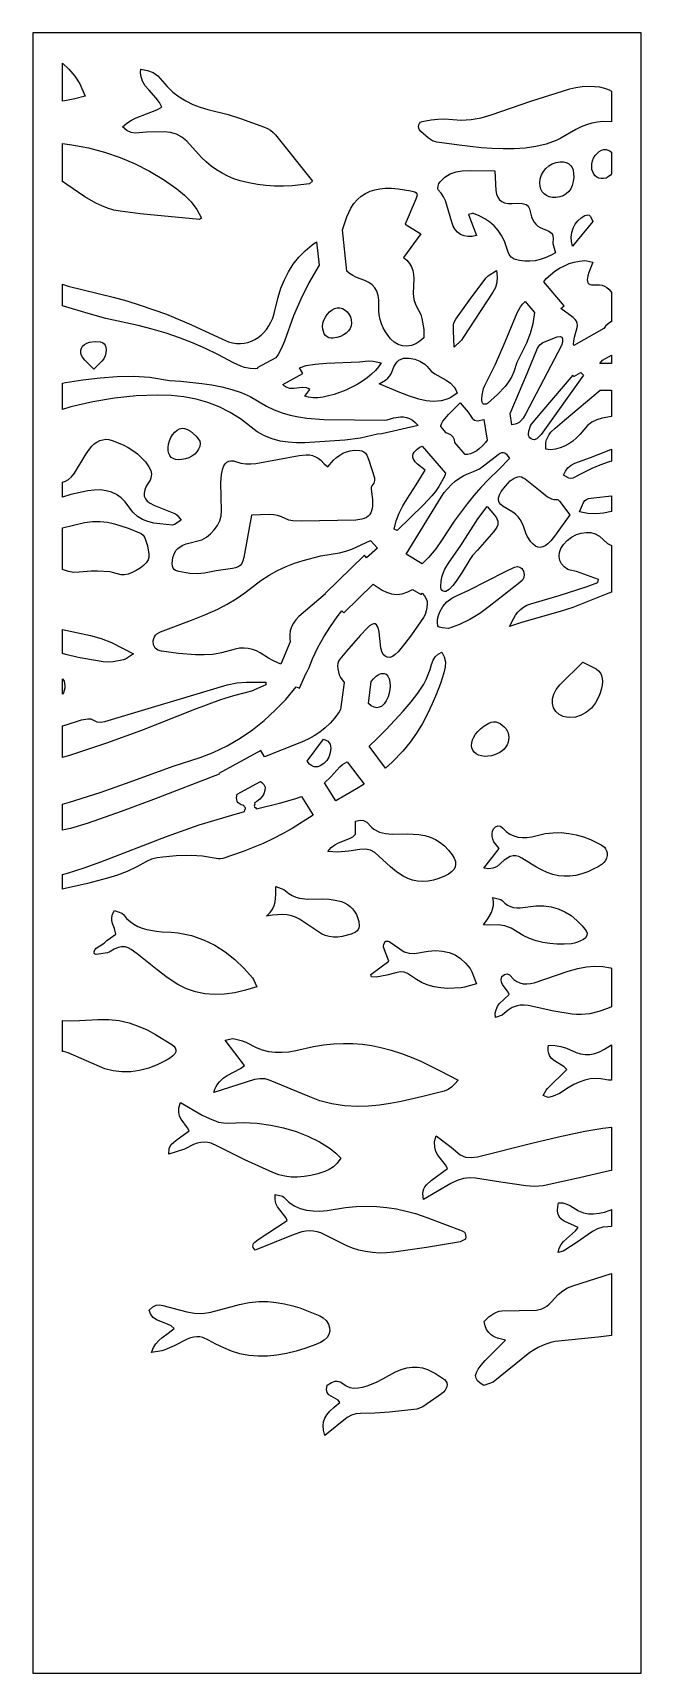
# Model space of a CAD drawing. Extents: x 0 to 408, y 0 to 1100.
import ezdxf

# ---------------------------------------------------------------- set-up
doc = ezdxf.new("R2010")
doc.units = 0
doc.layers.add('CUT', color=1, linetype='Continuous')
doc.layers.add('OUTLINE', color=7, linetype='Continuous')

msp = doc.modelspace()

# ---------------------------------------------------------------- linework, layer by layer
at = {"layer": 'CUT'}
for points in [[(31.59, 1065.7), (35.21, 1057.57), (28.25, 1055.69), (21.44, 1054.4), (20, 1054.23), (20, 1079.68), (24.24, 1075.71), (28.15, 1071.02)], [(96.37, 1032.01), (92.41, 1033.23), (88.08, 1033.61), (76.24, 1033.35), (68.95, 1032.6), (65.87, 1033.05), (63, 1034.43), (60.25, 1036.93), (63.06, 1039.47), (66.13, 1041.45), (69.39, 1043.03), (83.2, 1048.26), (86.56, 1050.04), (84.97, 1053.31), (82.81, 1056.23), (77.79, 1061.68), (75.46, 1064.53), (73.61, 1067.68), (72.51, 1071.3), (72.33, 1073.34), (72.42, 1075.55), (76.91, 1074.83), (80.71, 1073.38), (83.87, 1071.22), (90.07, 1064.03), (93.95, 1060.27), (98.12, 1057.03), (102.55, 1054.28), (107.25, 1051.98), (112.18, 1050.08), (117.35, 1048.54), (131.09, 1045.27), (139.26, 1042.64), (155.27, 1036.77), (157.35, 1035.85), (159.34, 1034.66), (161.16, 1033.22), (162.73, 1031.58), (187.5, 1000.46), (185.5, 998.62), (173.84, 997.41), (168.01, 997.17), (162.19, 997.22), (156.38, 997.58), (150.59, 998.28), (144.81, 999.34), (139.06, 1000.79), (134.86, 1002.17), (130.82, 1003.86), (126.95, 1005.83), (123.25, 1008.09), (119.71, 1010.61), (116.33, 1013.4), (113.11, 1016.44), (103.2, 1027.24), (99.96, 1029.99)], [(364.16, 1063.42), (368.33, 1063.94), (372.52, 1064.12), (376.66, 1064.04), (380.14, 1063.67), (383.4, 1062.88), (386.43, 1061.68), (388, 1060.77), (388, 1040.19), (382.37, 1040.45), (378.59, 1040.17), (374.9, 1039.46), (371.3, 1038.37), (367.76, 1036.94), (364.27, 1035.24), (354.17, 1029.34), (350.9, 1027.74), (344.18, 1025.27), (337.24, 1023.65), (330.08, 1022.7), (322.72, 1022.24), (315.36, 1022.16), (308, 1022.39), (300.63, 1022.9), (285.86, 1024.55), (270.99, 1026.68), (268.12, 1027.63), (265.37, 1029.37), (260.28, 1033.85), (259.36, 1034.92), (258.82, 1036.04), (258.63, 1037.16), (258.8, 1038.22), (259.29, 1039.17), (260.1, 1039.98), (261.22, 1040.59), (267.1, 1041.6), (271.59, 1042.1), (276.05, 1042.28), (287.3, 1041.38), (294.06, 1041.78), (300.73, 1043.03), (307.37, 1045.01), (333.92, 1054.06), (360.08, 1062.45)], [(68.66, 1012.16), (78.35, 1007.19), (87.7, 1001.57), (96.7, 995.3), (101.73, 991.17), (106.2, 986.58), (110.03, 981.45), (113.14, 975.71), (111.7, 974.75), (71.97, 978.61), (58.58, 980.32), (54.32, 981.15), (50.2, 982.36), (46.2, 983.9), (42.32, 985.73), (34.83, 990.03), (22.85, 998.26), (20, 1000.35), (20, 1025.72), (26.09, 1024.99), (37.33, 1022.88), (48.16, 1020.02), (58.6, 1016.44)], [(346.09, 1010.83), (348.38, 1012.15), (350.9, 1013.04), (353.6, 1013.43), (355.86, 1013.37), (357.79, 1012.96), (359.39, 1012.22), (360.68, 1011.12), (361.65, 1009.67), (362.32, 1007.86), (362.68, 1005.68), (362.75, 1003.13), (362.47, 1000.25), (361.81, 997.67), (360.8, 995.41), (359.43, 993.49), (357.74, 991.93), (355.73, 990.74), (353.43, 989.95), (350.84, 989.58), (348.44, 989.63), (346.3, 990.04), (344.45, 990.81), (342.89, 991.92), (341.65, 993.35), (340.76, 995.09), (340.22, 997.11), (340.06, 999.41), (340.36, 1002.15), (341.17, 1004.71), (342.43, 1007.05), (344.09, 1009.11)], [(376.18, 1005.31), (375.47, 1006.71), (375, 1008.34), (374.79, 1010.16), (374.9, 1012.18), (375.36, 1014.14), (376.12, 1016), (377.14, 1017.69), (378.38, 1019.16), (379.81, 1020.35), (381.37, 1021.2), (383.03, 1021.66), (384.45, 1021.68), (385.83, 1021.35), (387.11, 1020.72), (388, 1020.02), (388, 1005.36), (387.35, 1004.55), (385.96, 1003.41), (384.4, 1002.63), (382.7, 1002.26), (381.06, 1002.28), (379.58, 1002.62), (378.25, 1003.24), (377.12, 1004.15)], [(283.86, 1006.87), (287.98, 1007.48), (293.32, 1007.61), (309.79, 1007.4), (310.44, 994.28), (310.95, 991.76), (311.78, 989.69), (312.95, 988.05), (314.5, 986.84), (316.42, 986.01), (318.76, 985.57), (321.52, 985.47), (325.35, 985.78), (328.27, 985.63), (330.81, 984.86), (331.76, 984.17), (332.52, 983.25), (333.13, 982.05), (334.51, 976.55), (335.27, 974.66), (336.25, 973.03), (337.43, 971.63), (338.79, 970.44), (340.31, 969.44), (346.11, 967.01), (347.88, 965.69), (348.48, 964.78), (348.84, 963.63), (348.93, 962.21), (348.73, 958.76), (350.59, 952.5), (347.14, 950.62), (343.71, 949.09), (340.27, 947.92), (336.83, 947.14), (333.38, 946.77), (329.9, 946.82), (326.41, 947.33), (322.88, 948.31), (320.79, 949.53), (319.4, 951.34), (318.46, 953.57), (316.26, 960.35), (314.37, 964.16), (312.07, 967.54), (309.41, 970.51), (306.39, 973.1), (303.06, 975.33), (299.43, 977.23), (295.54, 978.84), (294.98, 978.89), (292.26, 978.25), (297.5, 964.05), (294.56, 963.52), (291.79, 963.49), (289.24, 963.94), (286.93, 964.86), (284.91, 966.23), (283.21, 968.04), (281.86, 970.27), (280.9, 972.91), (277.73, 984.51), (276.67, 987.26), (275.37, 989.9), (273.79, 992.39), (271.85, 994.72), (271.61, 995.68), (271.81, 997.22), (272.34, 998.86), (273.08, 1000.12), (276.34, 1003.18), (279.95, 1005.43)], [(214.63, 937.22), (212.35, 938.69), (210.55, 940.22), (207.58, 967.9), (210.67, 976.59), (213.37, 982.34), (215.38, 985.51), (217.7, 988.23), (220.31, 990.5), (223.16, 992.34), (226.22, 993.77), (229.44, 994.81), (232.8, 995.47), (236.25, 995.78), (240.59, 995.76), (244.91, 995.41), (253.44, 994.11), (256.29, 993.31), (257.1, 992.76), (257.55, 992.04), (257.65, 991.12), (256.93, 988.49), (249.77, 971.76), (260.23, 965.15), (248.65, 949.37), (250.94, 947.49), (252.69, 945.4), (253.97, 943.11), (254.83, 940.65), (255.31, 938.03), (255.49, 935.27), (254.97, 925.13), (255.58, 921.09), (256.91, 917.26), (260.16, 911.17), (260.98, 908.42), (262.29, 900.95), (262.18, 895.45), (259.58, 893.14), (256.78, 891.44), (253.85, 890.36), (250.87, 889.92), (247.91, 890.13), (245.06, 890.99), (242.39, 892.53), (239.99, 894.75), (236.42, 899.57), (234.98, 902.19), (233.8, 904.93), (232.9, 907.8), (232.3, 910.78), (232.02, 913.88), (232.13, 920.74), (231.67, 923.92), (230.73, 926.65), (229.35, 928.98), (227.54, 930.94), (225.34, 932.57), (222.77, 933.91), (217.14, 936)], [(372.29, 977.88), (373.07, 977.64), (373.7, 977.13), (374.68, 975.51), (375.52, 973.41), (361.93, 956.96), (361.24, 959.97), (361.12, 963.03), (361.54, 966.05), (362.45, 968.94), (363.81, 971.61), (365.58, 973.98), (367.71, 975.94), (370.15, 977.41), (371.33, 977.82)], [(144.22, 892.37), (146.61, 893.17), (148.9, 894.24), (151.08, 895.58), (153.12, 897.17), (155.03, 899.01), (156.77, 901.1), (158.33, 903.42), (159.71, 905.96), (160.89, 908.71), (161.84, 911.68), (164.52, 922.64), (166.4, 928.67), (168.71, 934.39), (171.47, 939.78), (174.69, 944.83), (178.4, 949.53), (182.61, 953.88), (187.34, 957.85), (190.33, 959.89), (192.02, 944.16), (185.22, 932.31), (179.69, 921.42), (174.82, 910.18), (168.83, 893.23), (166.57, 887.99), (164.5, 884.23), (162.89, 882.12), (150.52, 875.26), (150.72, 874.91), (149.51, 874.7), (145.8, 874.79), (141.93, 875.59), (139.46, 876.44), (134.7, 878.63), (124.15, 884.24), (115.74, 888.3), (107.14, 892.05), (98.34, 895.48), (89.33, 898.58), (80.1, 901.34), (70.63, 903.73), (48.95, 908.43), (37.04, 911.72), (20, 916.94), (20, 931.42), (23.74, 930.19), (33.82, 927.56), (53.96, 922.75), (63.11, 920.23), (72.09, 917.46), (89.56, 911.23), (106.46, 904.21), (127.16, 894.51), (131.28, 892.81), (133.95, 892.1), (136.59, 891.71), (139.2, 891.63), (141.74, 891.85)], [(362.34, 908.99), (354.07, 915.02), (356.29, 916.9), (342.68, 933), (344.24, 935.18), (347.16, 937.81), (350.17, 940.13), (353.27, 942.14), (356.47, 943.84), (359.75, 945.2), (363.13, 946.23), (366.61, 946.9), (370.18, 947.22), (371.49, 947.14), (375.66, 946.11), (372.94, 939.27), (372.25, 937.13), (371.81, 934.33), (371.94, 933.23), (372.29, 932.35), (372.88, 931.68), (373.71, 931.24), (374.78, 931.01), (380.05, 931.03), (381.83, 930.72), (383.49, 930.15), (385.01, 929.29), (386.38, 928.11), (387.62, 926.57), (388, 925.88), (388, 906.21), (387.7, 906.09), (385.79, 904.88), (384.04, 903.22), (382.91, 901.62), (362.89, 890.32), (362.71, 891.23), (362.8, 893.42), (363.27, 895.83), (365.11, 902.39), (365.27, 904.01), (365.09, 905.39), (364.56, 906.62), (363.65, 907.79)], [(287.42, 893.95), (282.64, 889.17), (282.12, 900.1), (282.22, 904.66), (282.58, 905.86), (283.76, 908.07), (293.79, 922.02), (303.97, 935.69), (305.31, 937.04), (310.88, 940.67), (311.3, 936.31), (311.09, 932.54), (310.21, 929.2), (308.61, 926.11), (288.69, 895.58)], [(200.65, 914.15), (202.39, 915.08), (204.16, 915.56), (206, 915.53), (207.75, 915.03), (209.38, 914.12), (210.83, 912.84), (212.04, 911.26), (212.98, 909.44), (213.57, 907.42), (213.78, 905.26), (213.54, 903.45), (212.84, 901.73), (211.71, 900.12), (210.22, 898.67), (208.4, 897.41), (206.3, 896.39), (203.95, 895.63), (201.41, 895.17), (199.9, 895.17), (198.53, 895.5), (197.32, 896.13), (196.29, 897.05), (195.46, 898.24), (194.84, 899.66), (194.46, 901.31), (194.35, 903.14), (194.59, 905.23), (195.25, 907.31), (196.24, 909.33), (197.51, 911.19), (199, 912.82)], [(319.01, 865.91), (316.73, 862.93), (311.56, 857.48), (304.95, 851.52), (303.97, 851.04), (303.09, 850.89), (302.34, 851.06), (301.74, 851.53), (301.3, 852.3), (301.06, 853.34), (301.04, 854.64), (301.28, 856.9), (302.34, 861.41), (303.14, 863.56), (310.25, 877.74), (316.81, 892.87), (324.93, 912.33), (327.11, 916.32), (328.46, 918.1), (330.24, 919.84), (336.52, 912.41), (335.37, 904.92), (333.59, 898.29), (331.14, 891.85), (325.62, 881.17), (324.61, 878.89), (322.64, 872.67), (321, 869.14)], [(47.64, 881.46), (46.4, 879.75), (40.82, 874.51), (34.84, 880.54), (33.31, 882.54), (32.48, 884.14), (32.1, 885.7), (32.14, 887.18), (32.58, 888.56), (33.41, 889.8), (34.61, 890.89), (36.15, 891.78), (38, 892.45), (41.91, 893.09), (45.27, 892.78), (46.64, 892.26), (47.75, 891.5), (48.57, 890.49), (49.06, 889.24), (49.23, 887.36), (49.01, 885.33), (48.46, 883.31)], [(327.14, 839.48), (326.08, 838.64), (324.89, 837.99), (323.55, 837.54), (321.31, 837.17), (320.08, 844.72), (331.99, 872.71), (338.52, 888.55), (340.02, 890.69), (341.95, 892.3), (351.67, 896.19), (353.55, 896.37), (354.4, 896.19), (354.89, 895.8), (355.16, 894.87), (355.13, 892.63), (354.47, 890.42), (330.51, 844.36), (328.95, 841.66)], [(178.91, 875.41), (183.35, 876.86), (189.46, 877.91), (196.94, 878.48), (219.14, 879.45), (224.79, 880.01), (228.33, 879.83), (233.51, 878.59), (231.87, 876.02), (229.74, 873.48), (227.18, 871), (224.24, 868.6), (220.99, 866.32), (217.49, 864.17), (209.97, 860.4), (202.2, 857.51), (198.37, 856.46), (194.67, 855.72), (191.16, 855.31), (187.91, 855.26), (184.98, 855.6), (182.44, 856.35), (185.84, 860.75), (184.7, 861.44), (183.48, 861.87), (180.81, 862.12), (175.12, 861.59), (172.37, 861.59), (169.85, 862.3), (168.72, 863.04), (167.65, 864.18), (181.02, 871.6)], [(263.81, 853.17), (258.91, 854.33), (252.62, 856.44), (246.2, 858.84), (232.22, 864.7), (236.45, 867.12), (238.2, 868.4), (239.54, 869.96), (240.57, 871.79), (242.21, 876.03), (243.17, 877.82), (244.28, 879.28), (245.54, 880.42), (246.97, 881.23), (248.57, 881.72), (250.36, 881.9), (252.34, 881.75), (256.11, 881.05), (259.66, 879.84), (262.89, 877.87), (264.34, 876.52), (267.45, 872.92), (269.61, 871.29), (277.31, 866.96), (280.12, 865.03), (282.59, 862.34), (283.64, 860.57), (284.53, 858.44), (280.38, 855.49), (278.97, 854.78), (276.42, 853.91), (273.87, 853.29), (268.8, 852.79)], [(388, 878.27), (380.33, 878.27), (382.12, 880.5), (388, 883.82)], [(242.09, 841.86), (246.5, 842.51), (248.62, 842.47), (250.68, 842.12), (252.68, 841.42), (254.63, 840.3), (256.53, 838.72), (258.36, 836.63), (234.13, 830.99), (231.07, 830.81), (219.69, 828.27), (209.23, 826.85), (182.45, 824.95), (176.83, 824.97), (171.28, 825.39), (165.84, 826.27), (160.54, 827.69), (155.41, 829.73), (150.49, 832.45), (139.26, 841.04), (132.33, 845.43), (125.06, 849.1), (117.45, 852.08), (109.51, 854.37), (101.26, 855.96), (92.7, 856.87), (83.86, 857.11), (69.31, 856.5), (54.74, 854.98), (40.15, 852.53), (25.57, 849.14), (20, 847.47), (20, 865.07), (21.82, 865.44), (33.47, 867.2), (45.19, 868.53), (56.57, 869.49), (67.64, 869.71), (78.48, 869.02), (91.63, 866.83), (99.36, 866.46), (113.29, 864.86), (120.14, 863.84), (126.87, 862.56), (133.42, 860.9), (139.74, 858.78), (145.81, 856.08), (156.66, 849.67), (161.87, 847.16), (167.2, 845.14), (172.63, 843.58), (178.16, 842.4), (183.77, 841.57), (195.25, 840.74), (215.81, 840.37), (236.13, 840.32), (237.6, 840.49)], [(337.91, 827.73), (336.17, 827.17), (335.23, 827.27), (334.22, 827.66), (333.33, 828.31), (332.76, 829.09), (332.48, 829.96), (332.41, 830.92), (332.72, 832.96), (333.73, 836.39), (334.48, 837.59), (341.61, 846.1), (362.31, 870.49), (362.81, 869.6), (367.42, 872.2), (369.21, 870.51), (340.82, 830.7), (339.45, 829)], [(375, 839.01), (372.07, 836.72), (367.12, 830.82), (364.71, 828.33), (362.15, 826.16), (359.45, 824.33), (356.59, 822.84), (353.6, 821.69), (350.46, 820.9), (347.17, 820.46), (344.15, 820.79), (343.94, 823.07), (344.08, 825.18), (344.54, 827.13), (345.29, 828.93), (346.28, 830.61), (347.48, 832.16), (350.34, 834.99), (356.59, 840.35), (380.46, 860.27), (388, 860.27), (388, 842.68), (381.76, 841.49), (378.21, 840.57)], [(277.24, 831.72), (273.54, 835.96), (273.55, 836.37), (274.07, 837.86), (275.07, 839.55), (276.55, 841.45), (278.81, 843.98), (286.55, 851.89), (291.98, 845.67), (294.65, 841.5), (296.24, 840.3), (298.16, 839.89), (302.51, 840.59), (304.74, 826.92), (303.57, 825.31), (301.72, 823.24), (299.66, 821.29), (297.67, 819.75), (295.65, 818.56), (293.6, 817.73), (291.52, 817.25), (289.94, 817.15), (282.94, 825.18), (282.78, 826.97), (281.94, 828.9), (280.45, 830.34)], [(79.23, 801.4), (78.63, 799.99), (76.12, 795.9), (75.09, 793.52), (74.64, 791.34), (74.77, 789.37), (75.48, 787.58), (76.78, 785.96), (78.66, 784.51), (81.13, 783.21), (95.64, 777.34), (96.73, 776.57), (99.43, 773.21), (95.03, 770.25), (93.7, 769.94), (85.27, 770.62), (81.17, 771.26), (77.24, 772.25), (73.52, 773.71), (70.1, 775.75), (67.03, 778.48), (61.95, 785.44), (59.21, 788.21), (56.16, 790.38), (52.83, 791.96), (49.21, 792.97), (45.33, 793.45), (41.19, 793.4), (36.81, 792.86), (25.55, 790.4), (20, 788.71), (20, 798.67), (21.93, 799.28), (24.02, 800.53), (25.99, 802.34), (27.91, 804.75), (35.84, 817.76), (38.05, 820.91), (39.6, 822.75), (41.26, 824.32), (43.03, 825.59), (44.9, 826.54), (46.86, 827.15), (48.91, 827.4), (51.03, 827.26), (53.22, 826.72), (60.52, 823.76), (63.94, 821.97), (67.17, 819.95), (70.19, 817.66), (72.99, 815.1), (75.55, 812.23), (77.86, 809.04), (79.12, 806.59), (79.63, 804.07)], [(98.42, 834.45), (100.13, 834.92), (101.75, 834.75), (103.66, 834), (105.68, 832.8), (109.48, 829.56), (110.94, 827.78), (111.92, 826.07), (112.25, 824.57), (111.96, 822.62), (111.22, 820.76), (110.07, 819.04), (108.56, 817.5), (106.74, 816.16), (104.64, 815.07), (102.31, 814.27), (99.79, 813.79), (97.61, 813.69), (95.73, 813.91), (94.14, 814.45), (92.85, 815.3), (91.86, 816.48), (91.17, 817.97), (90.79, 819.78), (90.71, 821.9), (90.99, 824.19), (91.63, 826.43), (92.58, 828.56), (93.78, 830.49), (95.19, 832.17), (96.75, 833.51)], [(127.38, 807.75), (128.14, 809.52), (129.06, 810.96), (130.16, 812.05), (131.43, 812.76), (132.87, 813.08), (134.48, 813), (139.6, 811.46), (142.94, 810.96), (146.28, 810.87), (149.62, 811.12), (178.57, 816.54), (183.28, 817.05), (185.46, 816.9), (187.53, 816.47), (189.49, 815.73), (191.33, 814.7), (193.05, 813.34), (195.33, 810.97), (197.87, 809.02), (201.66, 813.35), (203.68, 815.17), (205.8, 816.74), (208.02, 818.03), (210.38, 819.02), (212.87, 819.69), (215.51, 820.03), (219.3, 819.94), (220.76, 819.58), (221.99, 818.98), (223.04, 818.09), (223.93, 816.88), (225.44, 813.39), (229.07, 801.64), (229.22, 799.85), (228.73, 798.06), (227.35, 796.21), (226.96, 795.42), (226.84, 794.29), (227.77, 786.81), (227.83, 782.67), (227.61, 780.92), (227.21, 779.37), (226.63, 778.01), (225.85, 776.84), (224.87, 775.84), (223.68, 775), (222.28, 774.32), (220.66, 773.79), (216.72, 773.13), (180, 772.49), (174.38, 772.69), (171.7, 773.18), (166.79, 775.4), (164.16, 776.23), (161.45, 776.72), (158.66, 776.93), (146.7, 776.58), (141.53, 748.24), (140.89, 745.97), (140.09, 744.21), (139.07, 742.88), (137.73, 741.91), (136.01, 741.21), (133.82, 740.73), (122.86, 739.29), (115.16, 737.68), (110.26, 737.23), (105.41, 737.4), (98.02, 738.75), (95.71, 739.51), (94.79, 740.17), (94.08, 741.11), (93.64, 742.42), (93.52, 744.17), (93.98, 748.18), (94.49, 749.95), (95.22, 751.57), (96.18, 753.02), (97.37, 754.3), (98.82, 755.41), (100.54, 756.33), (102.86, 757.24), (113.28, 760.11), (116.38, 761.78), (119.21, 763.99), (121.71, 766.63), (123.77, 769.61), (125.33, 772.83), (126.29, 776.17), (126.57, 779.55), (126.1, 798.15), (126.45, 803.79)], [(261.19, 822.74), (276.84, 804.79), (276.63, 803.84), (276.05, 802.44), (272.21, 795.68), (270.06, 792.46), (267.67, 789.52), (262, 783.58), (244.32, 766.18), (242.37, 767.26), (243.75, 772.65), (245.74, 777.78), (248.2, 782.7), (251, 787.49), (257.13, 796.93), (263.14, 806.67), (258.07, 810.83), (256.49, 812.38), (255.11, 814.5), (254.86, 815.56), (254.89, 816.62), (255.19, 817.69), (255.77, 818.74), (257.73, 820.84), (259.62, 822.12)], [(265.32, 748.16), (261.22, 743.87), (250.41, 750.5), (273.85, 788.51), (275.97, 791.64), (278.25, 794.48), (280.7, 797.03), (283.32, 799.3), (286.12, 801.31), (289.1, 803.06), (292.26, 804.57), (295.62, 805.83), (299.46, 807.64), (303.17, 810.2), (312.04, 817.25), (313.43, 818.11), (314.61, 818.59), (315.64, 818.66), (316.61, 818.31), (317.57, 817.51), (319.77, 814.52), (312.8, 807.47), (305.28, 800.25), (300.38, 795.09), (295.7, 789.72), (291.19, 784.16), (282.65, 772.49), (274.58, 760.2), (270.24, 754.02)], [(358.88, 808.33), (360.95, 810.14), (363.5, 811.4), (373.95, 815.12), (384.24, 819.19), (388, 820.89), (388, 812.75), (385.75, 812.08), (380.3, 810.09), (374.88, 807.82), (369.48, 805.26), (362.09, 801.41), (360.42, 801.24), (359.53, 801.46), (355.84, 803.36), (357.21, 806.04)], [(353.32, 786.01), (360.19, 776.75), (350.61, 763.43), (347.29, 759.3), (345.47, 757.41), (343.7, 756.06), (341.97, 755.22), (340.28, 754.91), (338.63, 755.11), (337.02, 755.81), (335.45, 757.02), (333.92, 758.73), (331.51, 762.44), (330.55, 764.49), (329.07, 769.22), (328.06, 771.55), (326.83, 773.64), (325.41, 775.51), (323.79, 777.18), (321.97, 778.65), (315.54, 782.29), (313.85, 783.59), (312.75, 785), (312.24, 786.55), (312.31, 788.27), (312.95, 790.19), (314.17, 792.36), (316.97, 796.05), (320.24, 799.57), (322.71, 801.39), (325.21, 802.29), (326.45, 802.36), (327.69, 802.15), (328.93, 801.66), (330.16, 800.87), (340.33, 792.97), (345.2, 788.92), (347.94, 787.49), (349.51, 787.15), (351.81, 787.1), (352.37, 786.84)], [(309.08, 765.52), (298.12, 753.18), (294.96, 749.41), (293.1, 746.77), (288, 738.33), (283.81, 732.34), (281.57, 729.47), (279.16, 726.8), (278.1, 725.94), (277.07, 725.45), (276.09, 725.31), (275.21, 725.51), (274.47, 726.03), (273.92, 726.85), (273.59, 727.94), (273.53, 729.3), (273.8, 732.08), (274.32, 734.92), (275.13, 737.68), (276.27, 740.24), (278.74, 744.36), (286.94, 756.23), (298.45, 774.13), (304.72, 782.41), (309.69, 776.57), (310.93, 774.83), (311.83, 772.56), (311.97, 771.3), (311.79, 770.17), (311.08, 768.56)], [(371.36, 787.09), (372.63, 787.63), (376.18, 788.25), (388, 789.46), (388, 779.09), (382.82, 777.94), (377.54, 777.42), (372.18, 777.62), (366.72, 778.67), (368.57, 783.51), (369.41, 785.11), (370.31, 786.28)], [(73.94, 763.18), (75.04, 761.31), (76.83, 756.02), (77.73, 750.4), (77.71, 748.12), (77.32, 746.53), (76.04, 744.64), (74.2, 742.76), (71.94, 740.97), (69.41, 739.37), (66.73, 738.02), (64.06, 737.03), (61.54, 736.47), (59.29, 736.43), (53.55, 738.13), (51.59, 738.5), (43.39, 739.07), (39.25, 739.07), (31.2, 738.23), (27.47, 738.16), (23.87, 738.66), (20, 740.12), (20, 768.14), (34.76, 771.7), (40.09, 772.34), (45.2, 772.34), (50.1, 771.78), (54.84, 770.78), (63.95, 767.81), (72.78, 764.2)], [(85.54, 698.34), (106.41, 706.11), (115.35, 709.68), (124.12, 713.6), (130.27, 716.79), (136.29, 720.41), (142.08, 724.4), (152.98, 732.84), (158.49, 736.4), (164.1, 739.45), (169.8, 742.06), (175.57, 744.28), (181.41, 746.19), (193.21, 749.31), (205.72, 751.38), (209.83, 752.36), (213.85, 753.77), (226.57, 759.47), (231.08, 754.4), (223.88, 748.04), (222.35, 749.61), (196.08, 723.98), (196.28, 723.78), (178.5, 708.62), (176.4, 706.36), (174.73, 704.02), (173.48, 701.59), (172.66, 699.05), (172.28, 696.36), (172.34, 693.53), (172.67, 691.56), (166.29, 676.73), (161.34, 678.88), (158.1, 680.6), (152.56, 684.27), (149.96, 685.59), (147.28, 686.56), (144.5, 687.16), (141.64, 687.4), (138.68, 687.27), (135.63, 686.75), (126.53, 684.16), (120.68, 683.18), (114.89, 682.78), (109.16, 682.85), (97.79, 683.89), (86.38, 685.32), (83.89, 685.99), (82.03, 687.38), (80.95, 689.49), (80.8, 692.3), (81.11, 693.79), (81.64, 695.05), (82.37, 696.1), (83.28, 696.97)], [(325.32, 711.52), (327.1, 713.33), (329.11, 714.87), (331.41, 716.11), (334.03, 717.03), (353.07, 722.67), (371.81, 728.65), (378.98, 731.34), (379.39, 733.46), (364.65, 738.66), (360.26, 739.66), (358.89, 740.17), (356.33, 741.81), (354.48, 743.85), (353.33, 746.22), (352.9, 748.8), (353.19, 751.52), (354.18, 754.26), (355.89, 756.95), (358.31, 759.49), (361.35, 761.78), (364.54, 763.47), (367.8, 764.56), (371.06, 765.03), (374.23, 764.85), (377.24, 764), (380.02, 762.46), (385.38, 757.55), (388, 756.15), (388, 724.86), (384.52, 723.67), (362.07, 714.63), (353.6, 711.89), (327.77, 704.54), (319.63, 701.79), (322.29, 707.11), (323.74, 709.43)], [(316.97, 738.74), (322.95, 741.57), (324.96, 742.04), (326.67, 741.74), (328.04, 740.69), (329.04, 738.92), (329.49, 736.82), (329.23, 734.85), (328.29, 733.04), (326.69, 731.43), (306, 715.31), (299.69, 710.58), (293.1, 706.56), (286.14, 703.19), (278.76, 700.44), (274.53, 700.93), (272.7, 701.34), (272.06, 701.71), (271.69, 702.23), (271.32, 704.31), (271.47, 706.74), (272.04, 709.26), (272.91, 711.61), (275, 715.29), (277.68, 718.32), (280.91, 720.78), (284.68, 722.76), (292.38, 726.29)], [(228.2, 730.17), (234.19, 726.3), (237.17, 724.86), (240.55, 723.82), (244.08, 723.41), (247.75, 723.8), (251.52, 725.12), (254.68, 726.77), (260.39, 723.26), (261.01, 724.28), (262.79, 722.38), (264.07, 720.02), (264.39, 718.62), (264.44, 717.04), (264.23, 714.71), (263.81, 712.32), (263.11, 710.02), (262.07, 708), (253.85, 696.25), (249.5, 690.52), (244.97, 684.95), (243.03, 683.01), (241.15, 681.75), (239.36, 681.16), (237.71, 681.22), (236.24, 681.91), (234.99, 683.21), (234.02, 685.1), (233.36, 687.57), (232.2, 698.12), (231.79, 700.24), (231.22, 701.86), (230.49, 702.97), (229.59, 703.57), (228.52, 703.66), (227.27, 703.22), (225.83, 702.25), (224.2, 700.75), (219.48, 695.76), (210.31, 685.38), (205.82, 680.07), (205.02, 678.75), (204.55, 677.15), (204.37, 675.35), (204.47, 673.43), (205.45, 669.55), (206.28, 667.77), (208.71, 664.3), (206.41, 646.22), (205.47, 644.63), (202.63, 640.71), (199.52, 637.16), (196.15, 633.95), (192.52, 631.09), (188.67, 628.54), (184.59, 626.31), (180.3, 624.39), (155.29, 614.43), (152.94, 618.71), (124.8, 603.27), (125.07, 602.77), (80.84, 585.91), (59.19, 577.88), (37.18, 570.09), (25.24, 566.53), (20, 565.3), (20, 582.74), (24.54, 584.04), (45.09, 590.61), (65.29, 597.64), (94.23, 608.14), (112.24, 614.04), (121.04, 617.46), (130.3, 621.89), (139.06, 626.97), (147.35, 632.66), (155.19, 638.92), (162.6, 645.73), (169.59, 653.04), (176.7, 661.53), (178.93, 660.57), (183.07, 670.18), (183.98, 671.69), (185.29, 674.49), (187.63, 680.25), (191.21, 687.79), (195.2, 694.98), (199.55, 701.86), (204.21, 708.43), (207.35, 712.44), (208.65, 711.1)], [(20, 699.77), (38.64, 695.89), (45.9, 693.86), (52.87, 691.24), (67.42, 683.49), (62.06, 679.97), (60.8, 679.51), (53.85, 678.21), (50.43, 677.88), (47.17, 678.08), (30.46, 681.18), (22.22, 683.17), (20, 683.89)], [(236.53, 606.85), (225.49, 621.6), (231.03, 626.88), (236.91, 632.9), (248.32, 645.21), (253.83, 651.48), (258.31, 657.16), (262.15, 663.2), (263.79, 666.37), (265.22, 669.63), (266.43, 673.01), (267.4, 676.49), (268.38, 679.22), (269.89, 681.46), (271.89, 683.26), (274.38, 684.67), (275.93, 681.56), (276.67, 678.27), (276.59, 674.71), (275.68, 670.78), (273.33, 663.74), (270.76, 656.8), (267.93, 649.98), (264.79, 643.29), (261.29, 636.75), (257.37, 630.39), (252.99, 624.22), (248.09, 618.25), (241.07, 610.89)], [(374.6, 647.22), (371.35, 644.39), (367.75, 642.35), (363.88, 641.15), (359.86, 640.87), (357.82, 641.11), (355.78, 641.61), (352.9, 642.96), (350.72, 644.93), (349.27, 647.4), (348.56, 650.24), (348.61, 653.32), (349.43, 656.51), (351.04, 659.68), (353.46, 662.71), (368.77, 677.88), (375.65, 674.65), (377.75, 673.43), (379.4, 672.11), (380.64, 670.66), (381.47, 669.01), (381.92, 667.12), (382.01, 664.96), (381.75, 662.46), (381.17, 659.58), (380.48, 657.17), (379.61, 654.88), (377.38, 650.74)], [(21.01, 665.24), (21.58, 662.13), (21.49, 660.45), (21.14, 658.87), (20.54, 657.39), (20, 656.54), (20, 666.88)], [(108.35, 646.22), (72.96, 632.12), (49.33, 623.59), (25.25, 615.66), (20, 614.11), (20, 635.25), (22.28, 636.05), (32.64, 639.2), (37.01, 640.06), (39.02, 640.03), (43, 637.96), (45.58, 637.67), (48.27, 638.15), (130.33, 662.79), (136.89, 664.13), (143.39, 664.62), (156.21, 664.63), (156.3, 662.83), (146.64, 658.57), (134.61, 655.31), (125.85, 652.61)], [(228.88, 647.78), (227, 648.7), (225.07, 650.23), (226.95, 665.02), (228.4, 666.74), (230.32, 668.59), (232.18, 669.81), (233.93, 670.42), (235.53, 670.43), (236.93, 669.84), (238.09, 668.66), (238.97, 666.89), (239.53, 664.55), (239.68, 662.16), (239.5, 659.64), (239, 657.09), (238.21, 654.67), (236.97, 652.04), (235.57, 650.01), (234.05, 648.56), (232.42, 647.71), (230.69, 647.44)], [(295.02, 618.88), (294.38, 620.47), (294.17, 622.15), (294.34, 623.95), (294.88, 625.82), (295.77, 627.74), (296.99, 629.65), (298.52, 631.54), (300.34, 633.36), (302.43, 635.08), (305.87, 637.17), (307.46, 637.74), (308.99, 637.99), (310.48, 637.93), (311.94, 637.55), (313.39, 636.87), (316.19, 634.69), (317.28, 633.41), (318.14, 632.02), (318.75, 630.56), (319.12, 629.03), (319.24, 627.46), (319.1, 625.85), (318.7, 624.22), (318.03, 622.6), (317.13, 621.1), (316, 619.73), (314.67, 618.49), (313.16, 617.41), (309.61, 615.77), (307.62, 615.23), (305.19, 614.87), (302.91, 614.82), (300.82, 615.07), (298.95, 615.62), (297.34, 616.45), (296.01, 617.54)], [(199.68, 621.66), (199.81, 620.3), (199.45, 617.2), (198.55, 614.34), (197.14, 611.94), (195.19, 609.98), (192.65, 608.45), (191.14, 607.89), (189.8, 607.69), (188.61, 607.8), (187.54, 608.19), (185.65, 609.62), (183.95, 611.65), (194.99, 626.32), (196.56, 625.7), (197.78, 624.91), (198.7, 623.98), (199.32, 622.89)], [(207.61, 609.25), (210.85, 611.13), (222.11, 596.09), (217.15, 593.01), (203.26, 584.92), (195.62, 597.15), (199.76, 601.06), (205.84, 607.78)], [(154.49, 556.42), (141.11, 550.97), (127.41, 546.29), (125.91, 546.03), (124.37, 546.08), (113.85, 547.93), (106.27, 548.22), (96.09, 548.03), (87.18, 547.31), (83.34, 546.78), (79.6, 545.84), (76.15, 544.25), (69.77, 540.66), (63.3, 537.65), (56.76, 535.14), (50.15, 533.02), (36.77, 529.58), (21.64, 526.15), (20, 525.85), (20, 535.61), (23.34, 536.52), (34.51, 540.15), (45.57, 544.09), (89.62, 561.11), (111.65, 568.81), (133.48, 575.47), (142.06, 577.76), (142.09, 578.63), (142.71, 579.83), (142.56, 580.26), (141.66, 581.07), (141.46, 581.82), (139.83, 582.21), (137.81, 583.66), (137.15, 584.64), (136.74, 585.78), (136.6, 587.04), (137.05, 589.46), (152.62, 598), (153.56, 597.38), (155.03, 595.91), (155.72, 594.11), (155.67, 592.01), (154.94, 589.67), (153.84, 587.8), (152.26, 586.08), (150.34, 584.57), (148.7, 583.61), (148.83, 582.78), (148.39, 581.38), (148.62, 580.98), (149.65, 580.37), (149.99, 579.72), (165.45, 583.5), (175.71, 586.32), (180.22, 587.83), (187.96, 575.45), (173.9, 566.46), (167.52, 562.83), (161.05, 559.49)], [(243.99, 537.42), (239.82, 540.66), (229.37, 550.26), (226.44, 551.79), (223.16, 552.46), (219.38, 552.24), (211.86, 551.24), (204.32, 550.58), (197.91, 551.05), (200.16, 553.68), (202.55, 555.54), (205.01, 556.85), (212.31, 559.64), (214.52, 560.92), (216.51, 562.72), (216.51, 571.27), (219.44, 571.96), (221.87, 571.74), (223.91, 570.74), (227.14, 567.39), (228.78, 566.02), (232.44, 564.05), (236.54, 562.97), (240.99, 562.63), (251.39, 562.8), (258.95, 562.39), (262.86, 561.66), (266.54, 560.53), (269.99, 559.01), (273.19, 557.09), (276.15, 554.75), (278.85, 551.98), (281.29, 548.78), (282.61, 546.5), (283.38, 544.38), (283.58, 542.43), (283.22, 540.61), (282.3, 538.92), (280.8, 537.34), (278.74, 535.86), (276.09, 534.47), (272.35, 532.94), (268.66, 531.84), (265.05, 531.18), (261.51, 530.96), (258.06, 531.18), (254.71, 531.85), (251.48, 532.98), (248.36, 534.55)], [(364.12, 535.01), (360.18, 534.46), (356.29, 534.37), (352.46, 534.74), (348.68, 535.56), (344.98, 536.85), (341.14, 538.62), (337.41, 540.65), (328.01, 546.62), (325.96, 547.58), (324.03, 548.08), (322.14, 548.11), (320.23, 547.64), (318.23, 546.64), (316.07, 545.09), (311.3, 541.03), (308.77, 539.82), (305.87, 539.39), (302.38, 539.81), (312.78, 553.01), (309.27, 557.55), (308.41, 559.33), (308.06, 560.96), (308.01, 562.85), (308.3, 564.71), (308.97, 566.22), (310.34, 567.57), (311.97, 568.15), (313.63, 567.89), (315.12, 566.74), (317.4, 564.41), (319.88, 562.66), (322.55, 561.44), (325.37, 560.7), (328.33, 560.4), (331.4, 560.5), (334.56, 560.95), (343.49, 562.97), (348.99, 563.6), (354.3, 563.66), (359.44, 563.18), (364.42, 562.21), (369.27, 560.79), (374, 558.98), (381.1, 555.48), (383.31, 553.81), (384.17, 552.76), (384.8, 551.53), (385.13, 550.09), (385.11, 548.39), (384.72, 546.59), (383.99, 545.05), (383.01, 543.74), (381.82, 542.62), (379.05, 540.8), (376.17, 539.3), (372.12, 537.43), (368.1, 536)], [(167.53, 508.69), (164.2, 508.61), (160.64, 508.23), (156.81, 507.54), (159.17, 510.01), (160.83, 512.44), (161.91, 514.85), (162.55, 517.28), (162.95, 522.22), (163.06, 527.45), (168.45, 525.53), (171.68, 522.82), (173.92, 521.4), (176.31, 520.36), (178.83, 519.67), (184.2, 519.08), (194.31, 519.28), (198.65, 519.02), (202.87, 518.43), (206.92, 517.48), (209.13, 516.67), (211.13, 515.57), (212.91, 514.2), (214.47, 512.59), (215.82, 510.74), (216.97, 508.68), (218.63, 503.99), (218.94, 501.04), (218.71, 499.8), (218.21, 498.7), (217.45, 497.74), (216.43, 496.9), (213.57, 495.58), (207.46, 494.03), (204.51, 493.67), (201.63, 493.63), (198.84, 493.93), (196.13, 494.6), (193.53, 495.69), (178.74, 505.71), (176.21, 506.97), (173.51, 507.88), (170.62, 508.45)], [(306.02, 501.61), (302.27, 501.76), (305.14, 505.91), (307.55, 510.13), (308.39, 512.37), (308.86, 514.75), (308.9, 517.31), (308.41, 520.08), (313.79, 518.87), (314.8, 518.15), (316.48, 516.41), (318.31, 515.08), (320.27, 514.15), (322.34, 513.56), (324.52, 513.27), (326.8, 513.25), (337.28, 514.58), (342.63, 514.6), (347.67, 513.93), (352.39, 512.59), (356.82, 510.61), (360.97, 508.02), (364.85, 504.84), (368.48, 501.1), (370.99, 497.82), (371.67, 496.17), (371.57, 494.6), (370.74, 493.2), (369.25, 492.07), (365.29, 490.19), (363.29, 489.52), (361.34, 489.17), (356.37, 488.89), (351.49, 488.91), (346.69, 489.26), (342.01, 489.97), (337.46, 491.09), (333.06, 492.65), (328.83, 494.69), (320.78, 499.63), (316.54, 501.16), (312, 501.85)], [(76.45, 498.69), (82.96, 497.58), (86.7, 497.19), (92.83, 496.93), (97.51, 496.44), (102.01, 495.68), (106.33, 494.65), (114.46, 491.86), (121.99, 488.18), (128.98, 483.69), (135.48, 478.5), (141.57, 472.69), (147.29, 466.37), (148.05, 465.23), (150.23, 460.34), (142.73, 458), (135.49, 456.32), (128.5, 455.34), (121.75, 455.07), (115.26, 455.57), (109.02, 456.85), (103.02, 458.95), (97.27, 461.9), (90.17, 466.52), (83.3, 471.57), (70.01, 482.39), (66.04, 485.31), (63.99, 486.35), (61.86, 486.98), (59.59, 487.13), (57.16, 486.69), (54.53, 485.6), (51.3, 483.51), (50.17, 483.06), (42.45, 481.96), (41.71, 482.06), (41.37, 482.36), (41.19, 483.79), (41.51, 484.96), (42.21, 485.92), (43.2, 486.73), (47.79, 489.63), (49.69, 491.24), (55.77, 495.61), (54.77, 499.29), (53.46, 502.8), (53.06, 504.66), (53.03, 506.69), (53.52, 508.95), (54.68, 511.5), (59.61, 509.66), (60.78, 508.65), (62.9, 506.13), (65.23, 503.99), (67.77, 502.21), (70.5, 500.75), (73.4, 499.59)], [(287.26, 459.61), (282.58, 459.25), (278, 459.21), (273.54, 459.54), (269.22, 460.27), (265.05, 461.42), (261.05, 463.02), (257.23, 465.12), (251.37, 469.2), (248.97, 470.03), (246.35, 470.21), (243.46, 469.72), (237.37, 468.16), (230.23, 466.67), (227.14, 466.88), (226.8, 468.52), (238.71, 477.52), (235.2, 486.86), (235.14, 487.72), (235.33, 488.73), (236.19, 490.68), (236.65, 490.93), (238.35, 490.95), (239.06, 490.7), (246.07, 485.66), (249.1, 483.82), (252.38, 482.82), (255.97, 482.64), (265.15, 484.24), (270.09, 484.58), (274.75, 484.27), (279.11, 483.29), (283.15, 481.63), (286.87, 479.28), (290.26, 476.23), (293.3, 472.45), (294.47, 470.36), (297.49, 462.19), (289.49, 460)], [(376.95, 474.19), (382.25, 473.97), (387.31, 473.09), (388, 472.87), (388, 446.91), (385.44, 445.79), (379.52, 443.69), (373.59, 442.25), (367.64, 441.62), (364.65, 441.66), (361.64, 441.94), (349.49, 443.97), (332.16, 447.75), (329.53, 448), (326.88, 447.91), (324.21, 447.38), (321.5, 446.31), (318.73, 444.6), (314.73, 441.31), (310.22, 439.79), (310.14, 442.54), (310.63, 444.92), (311.57, 447), (312.86, 448.85), (319.45, 455.22), (318.78, 456.74), (314.98, 461.84), (314.39, 463.33), (314.19, 465.09), (314.51, 467.21), (316.42, 468.52), (318.09, 468.87), (319.58, 468.34), (322.7, 465.15), (324.61, 463.78), (326.68, 462.85), (328.88, 462.34), (331.21, 462.22), (333.66, 462.44), (336.22, 462.97), (358.97, 470.82), (365.61, 472.66), (371.4, 473.75)], [(59.74, 403.17), (53.97, 403.85), (48.3, 405.32), (23.68, 415.99), (20.59, 416.97), (20, 416.98), (20, 437.77), (25.14, 437.56), (31.26, 437.68), (43.54, 438.41), (51.02, 438.45), (58, 437.65), (64.55, 436.12), (70.74, 433.99), (76.63, 431.36), (82.29, 428.35), (93.2, 421.64), (94.65, 420.49), (95.56, 419.28), (95.95, 418.02), (95.82, 416.71), (95.17, 415.38), (94.01, 414.02), (92.34, 412.67), (90.16, 411.31), (83.88, 408.18), (77.7, 405.79), (71.61, 404.15), (65.63, 403.27)], [(275.93, 390.33), (261.52, 386.71), (247, 383.37), (239.71, 382), (232.41, 380.93), (225.1, 380.24), (217.81, 380.02), (209.07, 380.48), (200.62, 381.77), (192.46, 383.92), (184.57, 386.93), (159.18, 397.52), (155.85, 398.47), (152.36, 398.64), (148.7, 398.1), (121.48, 389.36), (122.17, 391.57), (123.02, 393.5), (124, 395.18), (125.11, 396.63), (127.63, 398.98), (130.43, 400.8), (139.34, 405.4), (142.04, 407.45), (129.1, 424.39), (134.19, 425.53), (135.21, 425.47), (140.69, 423.98), (143.31, 423.02), (149.71, 419.61), (153.84, 418.02), (158.11, 416.97), (162.52, 416.42), (167.05, 416.35), (171.7, 416.7), (176.46, 417.46), (188.23, 420.18), (195.03, 421.32), (201.7, 422.04), (208.25, 422.33), (214.7, 422.21), (221.04, 421.71), (227.27, 420.85), (233.4, 419.62), (240.41, 417.79), (247.19, 415.6), (253.79, 413.09), (260.24, 410.33), (272.85, 404.23), (285.3, 397.7), (283.09, 395.15), (280.88, 393), (278.54, 391.36)], [(342.21, 387.31), (344.3, 391.04), (345.14, 392.1), (358.21, 404.92), (356.38, 406.7), (349.76, 410.55), (347.85, 412.14), (346.43, 414.29), (345.97, 415.65), (345.7, 417.23), (345.65, 419.07), (345.86, 421.21), (350.2, 420.93), (354.21, 420.27), (357.92, 419.18), (364.37, 416.17), (367.4, 415.27), (370.49, 414.87), (373.63, 414.99), (376.83, 415.62), (380.1, 416.76), (383.44, 418.42), (388, 421.35), (388, 397.59), (386.01, 397.65), (381.01, 398.63), (377.39, 398.8), (373.76, 398.47), (370.12, 397.66), (366.45, 396.38), (362.77, 394.67), (359.06, 392.54), (353.29, 388.75), (348.99, 386.85), (346.84, 386.19), (345.68, 386.12)], [(94.49, 356.03), (96.92, 357.99), (104.8, 363.74), (103.79, 365.81), (99.54, 371.48), (98.43, 373.62), (97.84, 376.12), (97.96, 379.1), (99.03, 382.68), (113.62, 374.3), (118.44, 371.89), (124.62, 369.61), (127.92, 368.98), (131.3, 368.89), (141.1, 369.2), (150.51, 368.77), (159.53, 367.6), (168.2, 365.75), (176.51, 363.22), (184.49, 360.05), (192.16, 356.26), (199.52, 351.87), (203.2, 348.81), (206.67, 345.41), (204.19, 342), (201.56, 339.51), (198.78, 337.72), (195.82, 336.42), (191.15, 334.87), (186.56, 333.72), (182.05, 332.97), (177.62, 332.64), (173.28, 332.73), (169.05, 333.25), (164.93, 334.23), (160.94, 335.66), (142.28, 344.14), (123.84, 353.49), (119.51, 355.34), (117.33, 355.87), (115.08, 356.09), (112.76, 355.95), (110.31, 355.41), (107.73, 354.44), (101.66, 351.37), (91.12, 348.1), (91.35, 351.62), (91.86, 353.02), (92.86, 354.43)], [(296.91, 331.93), (292.84, 332.26), (288.77, 331.79), (284.65, 330.48), (280.42, 328.3), (262.07, 317.66), (261.66, 321.58), (261.82, 323.21), (262.27, 324.69), (263.01, 326.09), (264.07, 327.46), (267.23, 330.3), (278.07, 338.35), (276.82, 340.88), (271.72, 347.46), (270.35, 349.9), (269.52, 352.74), (269.49, 356.17), (269.84, 358.16), (270.47, 360.36), (280.59, 352.71), (286.68, 347.54), (290.09, 346.11), (293.89, 345.7), (298.16, 346.3), (334.71, 355.37), (352.62, 359.64), (370.27, 363.45), (382.3, 365.51), (388, 366.23), (388, 337.13), (386.73, 336.76), (364.64, 331.64), (342.23, 326.92), (339.31, 326.52), (336.4, 326.43), (330.72, 326.89), (313.85, 329.21)], [(192.56, 309.93), (197.34, 310.34), (209.65, 312.3), (216.85, 312.98), (223.88, 313.2), (230.74, 312.97), (237.44, 312.33), (243.99, 311.29), (250.4, 309.89), (256.68, 308.15), (264.27, 305.65), (288.03, 296.73), (289.4, 295.7), (289.89, 294.93), (290.21, 293.93), (290.3, 292.65), (290.13, 291.04), (286.62, 289.35), (285.55, 289.04), (263.98, 285.5), (242.15, 282.28), (237.22, 281.82), (232.4, 281.75), (227.7, 282.05), (223.11, 282.71), (218.65, 283.72), (214.3, 285.08), (210.06, 286.76), (193.2, 295.21), (190.8, 296.02), (188.31, 296.48), (185.74, 296.61), (183.08, 296.41), (180.34, 295.91), (174.6, 294.03), (149.09, 283.68), (147.79, 285.57), (147.59, 286.46), (147.7, 287.34), (148.11, 288.21), (148.81, 289.07), (151.06, 290.81), (170.68, 303.51), (169.68, 305.63), (164.06, 312.84), (163.04, 315.06), (162.49, 317.72), (162.59, 320.97), (167.44, 319.85), (168.39, 319.19), (171.71, 315.9), (175.36, 313.41), (179.3, 311.63), (183.5, 310.5), (187.93, 309.96)], [(354.28, 287.5), (355.91, 289.57), (363.99, 296.73), (365.83, 298.94), (356.4, 303.1), (354.9, 304.05), (353.68, 305.22), (352.75, 306.65), (352.15, 308.35), (351.89, 310.35), (351.99, 312.67), (352.47, 315.33), (355.47, 315.31), (358.15, 314.6), (360.58, 313.39), (365.97, 310.04), (369.23, 308.78), (372.61, 308.12), (376.1, 308), (379.71, 308.4), (383.43, 309.26), (387.27, 310.55), (388, 310.88), (388, 299.5), (385.68, 299.38), (382.17, 299.03), (378.75, 297.98), (375.37, 296.28), (364.39, 288.64), (356.68, 283.57), (355.68, 283.06), (352.26, 282.07), (353.02, 285.05)], [(333.36, 214.94), (308.83, 195.19), (302.36, 192.9), (299.92, 194.53), (298.21, 196.14), (297.22, 197.81), (296.97, 199.61), (297.46, 201.63), (298.71, 203.92), (300.7, 206.58), (303.45, 209.66), (316.91, 223.35), (311.73, 224.68), (309.45, 225.64), (307.44, 226.88), (305.72, 228.47), (304.35, 230.47), (303.36, 232.94), (302.79, 235.94), (305.89, 239.02), (309.16, 241.3), (310.88, 242.11), (312.65, 242.7), (314.48, 243.05), (337.78, 243.49), (339.61, 243.81), (341.39, 244.37), (343.11, 245.17), (344.78, 246.21), (346.39, 247.49), (347.95, 249.02), (352.31, 254.01), (355.35, 256.51), (358.59, 258.38), (362.07, 259.73), (388, 268.03), (388, 226.48), (379.09, 225.33), (350.36, 222.37), (347.48, 221.78), (344.63, 220.94), (341.79, 219.85), (338.97, 218.49), (336.16, 216.86)], [(163.73, 213.26), (157.36, 212.6), (151.08, 212.51), (144.9, 213.04), (138.84, 214.26), (133.33, 215.97), (128, 218.11), (122.83, 220.6), (117.84, 223.35), (113.99, 225.03), (112.03, 225.46), (110, 225.59), (107.91, 225.41), (105.73, 224.92), (103.45, 224.09), (94.86, 219.62), (88.59, 216.74), (86.53, 216.1), (79.67, 215.08), (80.96, 218.33), (82.58, 220.96), (84.46, 223.12), (86.51, 224.92), (90.8, 227.99), (94.82, 231.22), (92.8, 232.9), (90.43, 234.09), (82.85, 236.99), (80.73, 238.45), (79.09, 240.51), (78.1, 243.4), (80.4, 245.63), (82.67, 246.72), (84.92, 246.95), (87.17, 246.58), (103.4, 242.38), (108.54, 241.33), (113.85, 241.27), (119.36, 242.05), (138.55, 247.23), (145.18, 248.49), (151.64, 249.19), (157.54, 249.19), (163.29, 248.59), (168.9, 247.59), (174.37, 246.36), (179.06, 245.01), (192.41, 239.63), (194.81, 238.31), (196.76, 236.42), (198.26, 233.94), (199.06, 231.56), (199.17, 229.3), (198.61, 227.18), (197.38, 225.21), (195.5, 223.4), (192.96, 221.78), (189.78, 220.36), (183.21, 218.02), (176.67, 216.02), (170.17, 214.42)], [(254.48, 205.3), (257.99, 205.3), (261.39, 204.77), (264.67, 203.74), (269.98, 200.99), (274.15, 198.37), (276.09, 196.88), (277.03, 195.89), (277.61, 194.78), (277.84, 193.59), (277.74, 192.35), (277.3, 191.07), (276.54, 189.8), (275.47, 188.55), (274.09, 187.35), (261.58, 178.52), (257.58, 177.11), (239.3, 175.02), (229.48, 174.39), (219.69, 174.16), (216.61, 173.87), (213.64, 172.96), (210.72, 171.39), (195.75, 159.44), (195.05, 162.98), (194.76, 165.96), (194.96, 168.56), (195.73, 170.94), (197.13, 173.27), (199.24, 175.71), (202.14, 178.44), (205.9, 181.61), (204.84, 183.02), (198.53, 186.68), (197.47, 188.12), (197.04, 190.18), (197.44, 193.05), (200.23, 194.95), (202.83, 195.87), (204.08, 195.93), (205.3, 195.69), (206.5, 195.15), (210.09, 192.66), (212.65, 191.66), (215.36, 191.23), (218.21, 191.28), (221.16, 191.77), (224.2, 192.61), (230.45, 195.13), (234.83, 197.3), (243.17, 202.01), (247.07, 203.68), (250.84, 204.77)]]:
    msp.add_lwpolyline(points, close=True, dxfattribs=at)
at = {"layer": 'OUTLINE'}
msp.add_lwpolyline([(0, 0), (408, 0), (408, 1100), (0, 1100)], close=True, dxfattribs=at)

doc.saveas('drawing.dxf')
